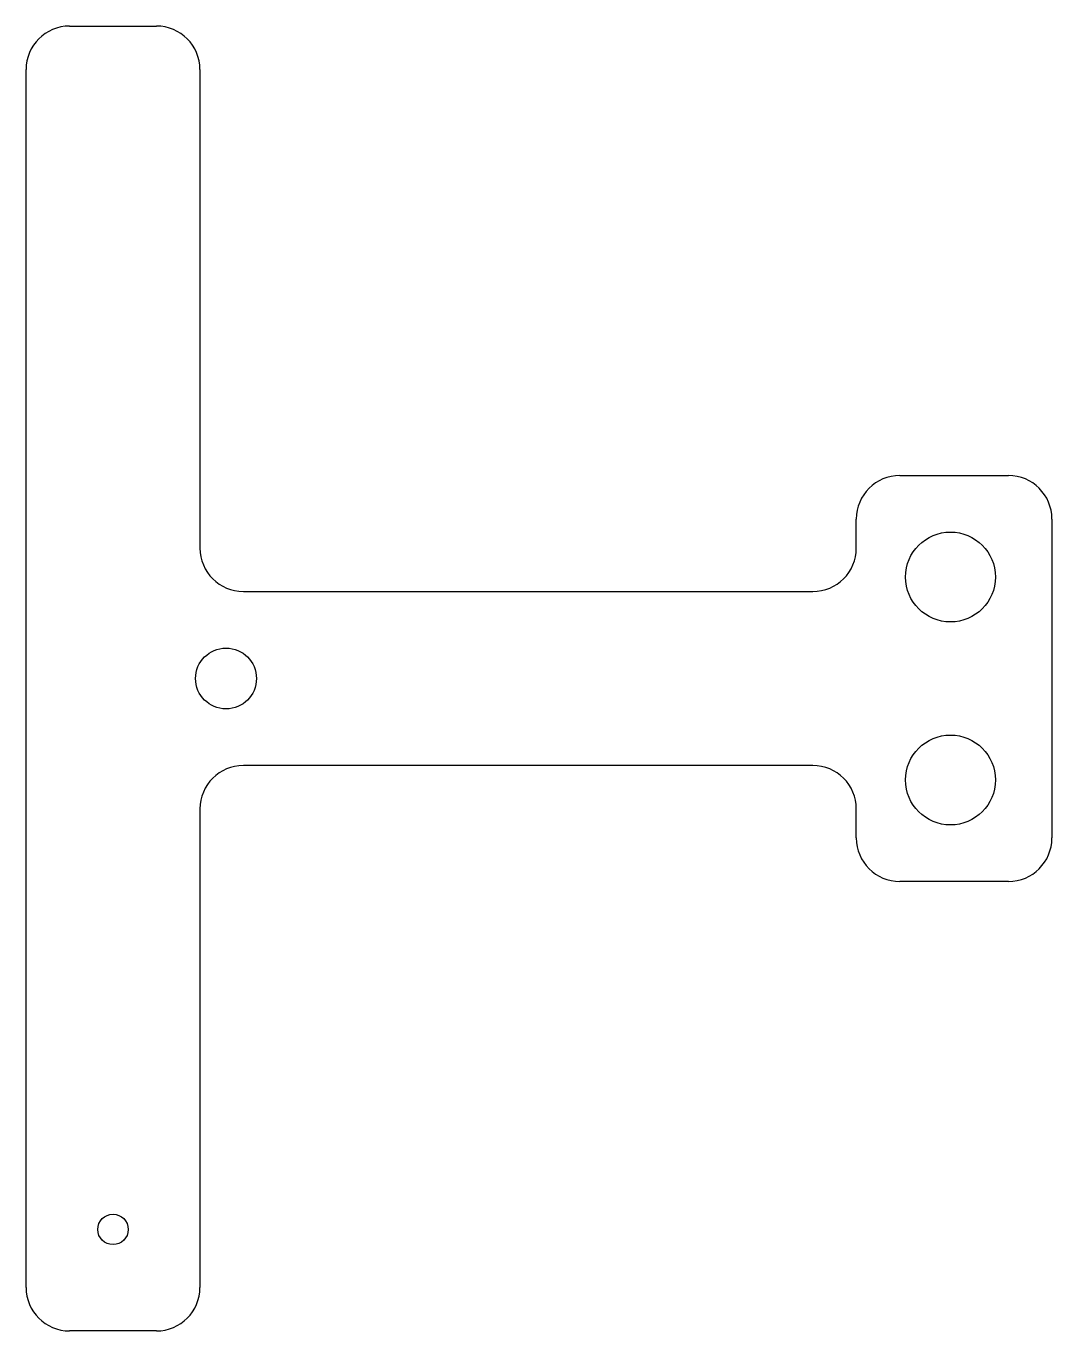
# Model space of a CAD drawing. Header units: millimetres. Extents: x -28 to 114, y -90 to 90.
import ezdxf

# ---------------------------------------------------------------- set-up
doc = ezdxf.new("R2010")
doc.units = ezdxf.units.MM
doc.layers.add('outline', color=7, linetype='Continuous')

msp = doc.modelspace()

# ---------------------------------------------------------------- linework, layer by layer
at = {"layer": 'outline'}
for p, q in [((-21.6, 90), (-9.6, 90)), ((-27.6, -84), (-27.6, 84)), ((-3.6, 84), (-3.6, 18)), ((93, 28), (108, 28)), ((87, 18), (87, 22)), ((114, 22), (114, -22)), ((2.4, 12), (81, 12)), ((81, -12), (2.4, -12)), ((-3.6, -18), (-3.6, -84)), ((87, -22), (87, -18)), ((108, -28), (93, -28)), ((-9.6, -90), (-21.6, -90))]:
    msp.add_line(p, q, dxfattribs=at)
for centre, radius in [((100, 14), 6.2), ((0, 0), 4.2), ((100, -14), 6.2), ((-15.6, -76), 2.1)]:
    msp.add_circle(centre, radius, dxfattribs=at)
for centre, start, end in [((-21.6, 84), 90, 180), ((-9.6, 84), 0, 90), ((93, 22), 90, 180), ((108, 22), 0, 90), ((2.4, 18), 180, 270), ((81, 18), 270, 0), ((2.4, -18), 90, 180), ((81, -18), 0, 90), ((93, -22), 180, 270), ((108, -22), 270, 0), ((-21.6, -84), 180, 270), ((-9.6, -84), 270, 0)]:
    msp.add_arc(centre, 6, start, end, dxfattribs=at)

doc.saveas('drawing.dxf')
